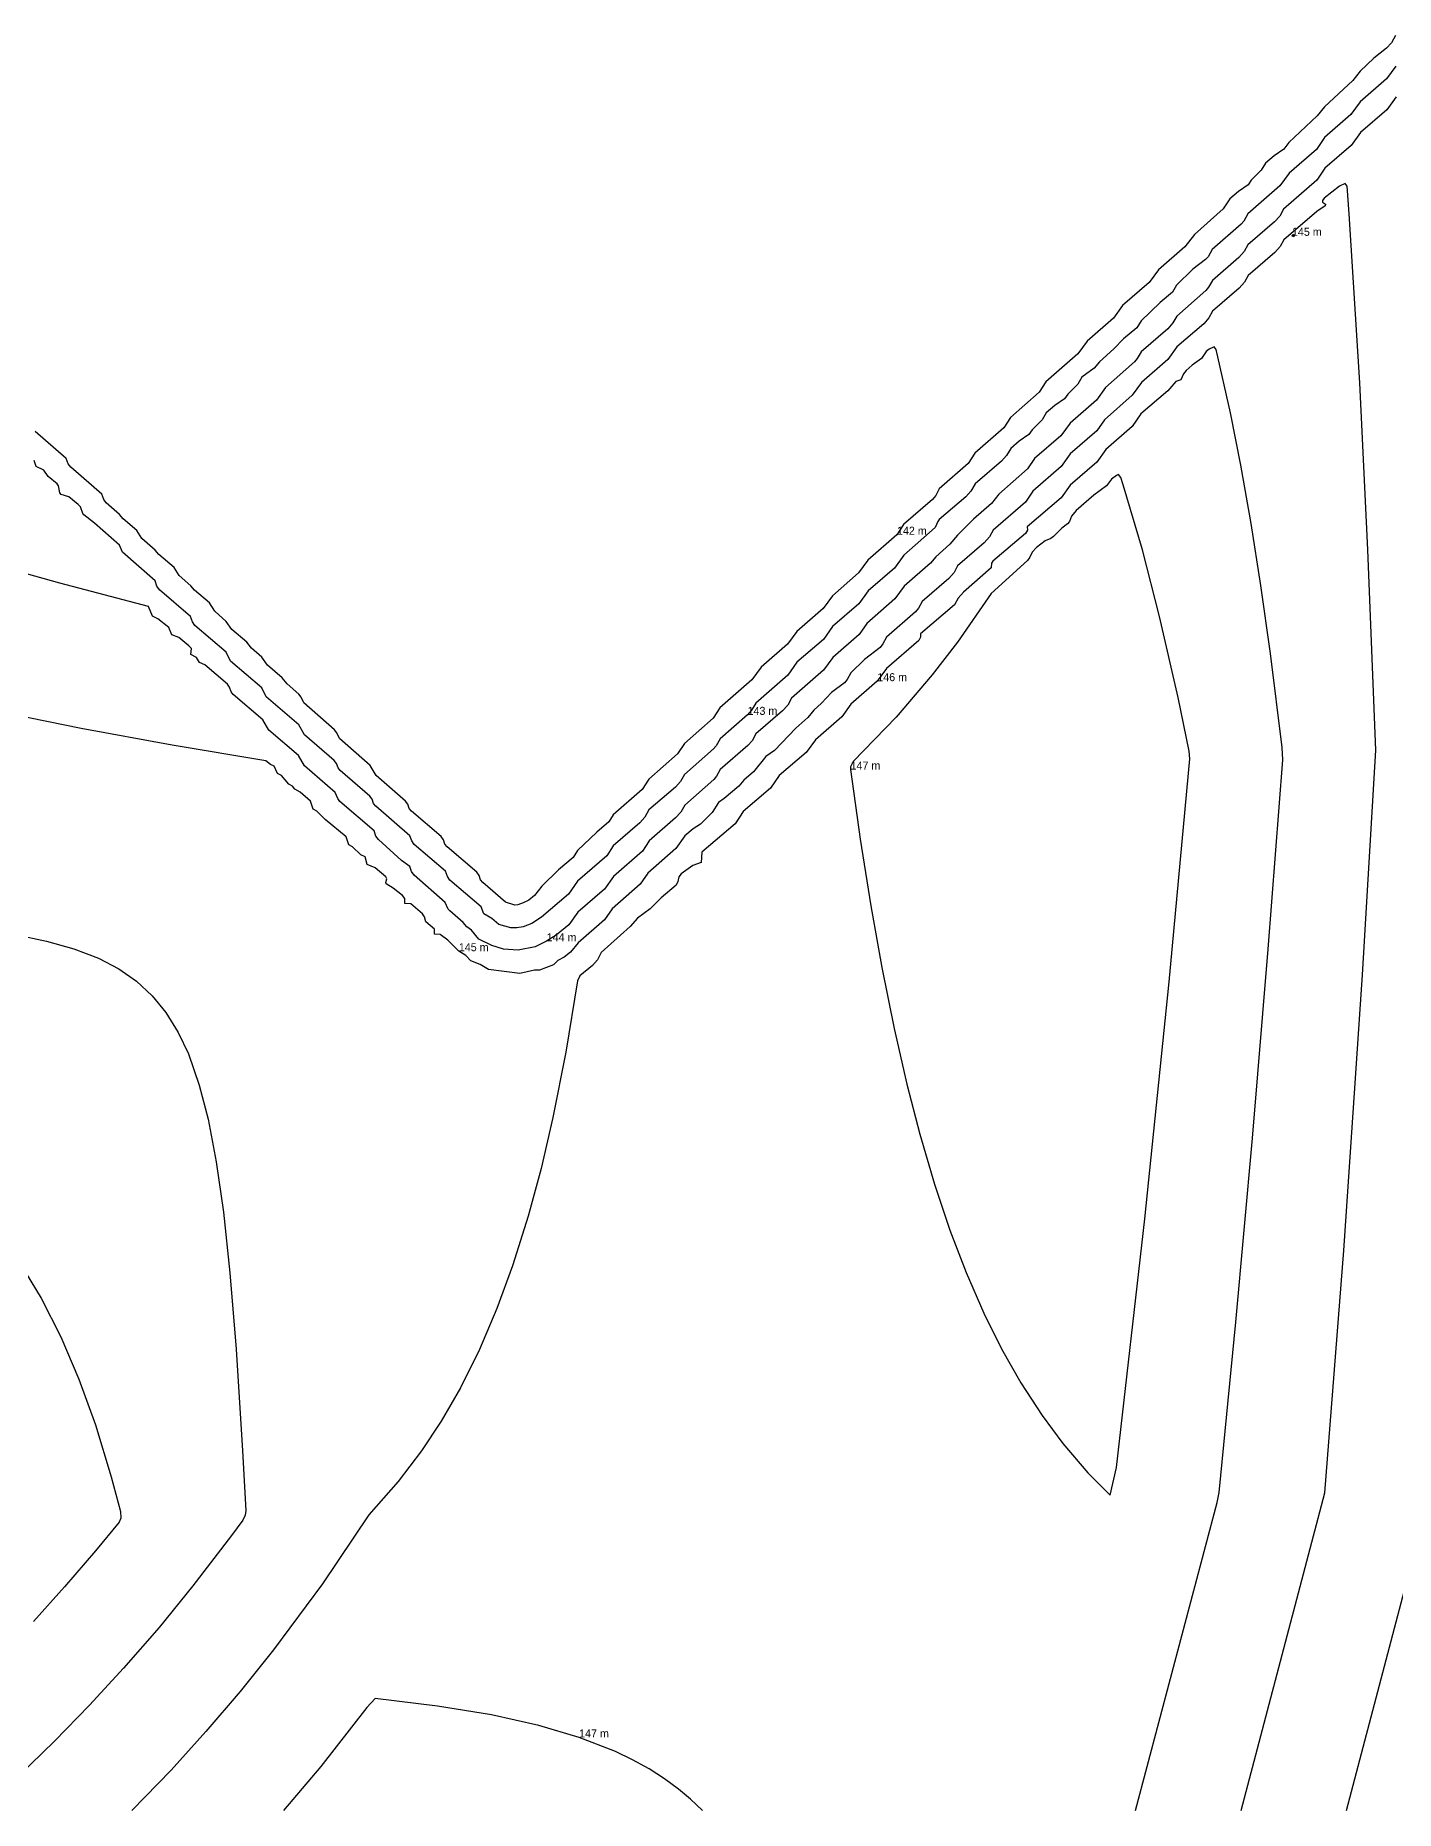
# Model space of a CAD drawing. Header units: metres. Extents: x 271913 to 272184, y 6677992 to 6678225.
# Drawn here: x 272025.1 to 272085.8, y 6677992.2 to 6678071.4 of the extents above; entities that cross this region are included whole.
import ezdxf

# ---------------------------------------------------------------- set-up
doc = ezdxf.new("R2010")
doc.units = ezdxf.units.M
doc.header["$MEASUREMENT"] = 0
for name, color, linetype in [('Contour_Line_Intermediate', 7, 'Continuous'), ('Contour_Line_Major', 7, 'Continuous'), ('FeatureAttribs', 7, 'Continuous')]:
    doc.layers.add(name, color=color, linetype=linetype)

# ---------------------------------------------------------------- blocks, each defined once
blk = doc.blocks.new('FEATURE')

msp = doc.modelspace()

# ---------------------------------------------------------------- linework, layer by layer
at = {"layer": 'Contour_Line_Intermediate', "color": 36, "true_color": 0x804000}
for points in [[(272085.767, 6678070.039, 143), (272085.352, 6678069.471, 143), (272084.18, 6678068.447, 143), (272083.765, 6678067.879, 143), (272082.59, 6678066.857, 143), (272082.223, 6678066.328, 143), (272081.004, 6678065.264, 143), (272080.592, 6678064.695, 143), (272079.158, 6678063.445, 143), (272078.979, 6678063.127, 143), (272078.862, 6678062.99, 143), (272077.57, 6678061.853, 143), (272077.39, 6678061.536, 143), (272077.273, 6678061.408, 143), (272076.711, 6678060.975, 143), (272075.983, 6678060.261, 143), (272075.794, 6678059.962, 143), (272075.248, 6678059.501, 143), (272074.395, 6678058.67, 143), (272074.204, 6678058.369, 143), (272073.618, 6678057.872, 143), (272073.182, 6678057.42, 143), (272072.542, 6678056.851, 143), (272072.308, 6678056.556, 143), (272071.756, 6678056.155, 143), (272071.57, 6678055.851, 143), (272071.131, 6678055.396, 143), (272070.982, 6678055.192, 143), (272070.548, 6678054.89, 143), (272070.168, 6678054.564, 143), (272069.981, 6678054.26, 143), (272069.542, 6678053.805, 143), (272069.394, 6678053.6, 143), (272068.96, 6678053.299, 143), (272068.58, 6678052.972, 143), (272068.394, 6678052.669, 143), (272068.162, 6678052.418, 143), (272066.986, 6678051.394, 143), (272066.805, 6678051.077, 143), (272066.575, 6678050.826, 143), (272065.392, 6678049.802, 143), (272065.32, 6678049.712, 143), (272065.213, 6678049.445, 143), (272063.805, 6678048.21, 143), (272063.391, 6678047.643, 143), (272062.218, 6678046.618, 143), (272061.803, 6678046.051, 143), (272060.629, 6678045.027, 143), (272060.216, 6678044.459, 143), (272059.04, 6678043.436, 143), (272058.632, 6678042.865, 143), (272057.196, 6678041.616, 143), (272057.016, 6678041.298, 143), (272056.834, 6678041.088, 143), (272055.608, 6678040.024, 143), (272055.43, 6678039.708, 143), (272055.312, 6678039.572, 143), (272054.021, 6678038.432, 143), (272053.842, 6678038.116, 143), (272053.611, 6678037.865, 143), (272052.432, 6678036.842, 143), (272052.25, 6678036.523, 143), (272052.022, 6678036.273, 143), (272050.839, 6678035.249, 143), (272050.548, 6678034.795, 143), (272049.25, 6678033.659, 143), (272048.837, 6678033.089, 143), (272047.643, 6678032.061, 143), (272047.209, 6678031.772, 143), (272046.822, 6678031.622, 143), (272046.531, 6678031.579, 143), (272046.267, 6678031.583, 143), (272045.736, 6678031.731, 143), (272045.417, 6678031.996, 143), (272045.066, 6678032.205, 143), (272044.942, 6678032.514, 143), (272043.548, 6678033.711, 143), (272043.436, 6678033.869, 143), (272043.353, 6678034.104, 143), (272041.959, 6678035.302, 143), (272041.843, 6678035.459, 143), (272041.764, 6678035.692, 143), (272040.241, 6678037.007, 143), (272040.141, 6678037.132, 143), (272040.073, 6678037.324, 143), (272039.974, 6678037.46, 143), (272038.655, 6678038.6, 143), (272038.554, 6678038.724, 143), (272038.487, 6678038.917, 143), (272038.389, 6678039.054, 143), (272037.066, 6678040.191, 143), (272036.8, 6678040.645, 143), (272035.35, 6678041.9, 143), (272035.156, 6678042.292, 143), (272033.761, 6678043.491, 143), (272033.566, 6678043.88, 143), (272032.17, 6678045.081, 143), (272032.055, 6678045.237, 143), (272031.975, 6678045.471, 143), (272030.583, 6678046.672, 143), (272030.47, 6678046.83, 143), (272030.388, 6678047.064, 143), (272028.93, 6678048.347, 143), (272028.8, 6678048.655, 143), (272027.686, 6678049.639, 143), (272027.216, 6678050.011, 143), (272027.158, 6678050.077, 143), (272027.06, 6678050.366, 143), (272026.951, 6678050.474, 143), (272026.542, 6678050.827, 143), (272026.192, 6678050.92, 143), (272026.135, 6678051.005, 143), (272026.082, 6678051.31, 143), (272026.026, 6678051.395, 143), (272025.613, 6678051.724, 143), (272025.425, 6678052.016, 143), (272025.076, 6678052.172, 143), (272024.998, 6678052.435, 143)], [(272078.857, 6677992.184, 145), (272082.597, 6678006.357, 145), (272083.44, 6678017.185, 145), (272084.28, 6678029.48, 145), (272084.875, 6678039.507, 145), (272084.522, 6678048.458, 145), (272084.162, 6678055.913, 145), (272083.689, 6678063.446, 145), (272083.594, 6678064.685, 145), (272083.505, 6678064.808, 145), (272083.256, 6678064.693, 145), (272082.568, 6678064.149, 145), (272082.49, 6678064.052, 145), (272082.494, 6678063.979, 145), (272082.621, 6678063.885, 145), (272082.606, 6678063.803, 145), (272082.247, 6678063.563, 145), (272080.763, 6678062.294, 145), (272080.6, 6678061.987, 145), (272080.37, 6678061.72, 145), (272079.174, 6678060.702, 145), (272079.016, 6678060.397, 145), (272078.781, 6678060.131, 145), (272077.584, 6678059.111, 145), (272077.426, 6678058.803, 145), (272077.195, 6678058.539, 145), (272075.998, 6678057.518, 145), (272075.59, 6678056.949, 145), (272074.412, 6678055.926, 145), (272074.001, 6678055.358, 145), (272072.757, 6678054.259, 145), (272072.417, 6678053.764, 145), (272071.235, 6678052.744, 145), (272070.827, 6678052.174, 145), (272069.572, 6678051.076, 145), (272069.243, 6678050.58, 145), (272067.796, 6678049.333, 145), (272067.635, 6678049.029, 145), (272067.398, 6678048.765, 145), (272066.209, 6678047.74, 145), (272066.053, 6678047.437, 145), (272065.815, 6678047.17, 145), (272064.622, 6678046.149, 145), (272064.463, 6678045.846, 145), (272064.333, 6678045.692, 145), (272063.035, 6678044.556, 145), (272062.872, 6678044.254, 145), (272062.745, 6678044.098, 145), (272062.059, 6678043.552, 145), (272061.447, 6678042.964, 145), (272061.284, 6678042.662, 145), (272061.157, 6678042.518, 145), (272060.579, 6678042.086, 145), (272060.139, 6678041.603, 145), (272059.791, 6678041.295, 145), (272059.519, 6678040.972, 145), (272058.994, 6678040.492, 145), (272058.035, 6678039.503, 145), (272057.656, 6678039.229, 145), (272057.092, 6678038.544, 145), (272056.67, 6678038.179, 145), (272056.443, 6678037.907, 145), (272055.795, 6678037.349, 145), (272055.536, 6678037.183, 145), (272055.259, 6678036.725, 145), (272054.734, 6678036.21, 145), (272054.411, 6678036.008, 145), (272054.037, 6678035.686, 145), (272053.626, 6678035.121, 145), (272052.384, 6678034.022, 145), (272052.043, 6678033.527, 145), (272050.792, 6678032.43, 145), (272050.453, 6678031.937, 145), (272049.268, 6678030.913, 145), (272048.925, 6678030.502, 145), (272048.649, 6678030.28, 145), (272048.359, 6678030.12, 145), (272048.173, 6678029.937, 145), (272047.553, 6678029.693, 145), (272047.331, 6678029.699, 145), (272046.667, 6678029.55, 145), (272045.274, 6678029.721, 145), (272044.894, 6678029.951, 145), (272044.488, 6678030.112, 145), (272044.261, 6678030.35, 145), (272043.947, 6678030.539, 145), (272043.457, 6678031.031, 145), (272043.118, 6678031.287, 145), (272042.859, 6678031.296, 145), (272042.854, 6678031.528, 145), (272042.471, 6678031.854, 145), (272042.415, 6678032.074, 145), (272042.329, 6678032.208, 145), (272041.804, 6678032.659, 145), (272041.534, 6678032.663, 145), (272041.53, 6678032.894, 145), (272041.428, 6678033.022, 145), (272041.021, 6678033.357, 145), (272040.709, 6678033.543, 145), (272040.694, 6678033.612, 145), (272040.739, 6678033.77, 145), (272040.696, 6678033.855, 145), (272040.215, 6678034.257, 145), (272039.858, 6678034.406, 145), (272039.766, 6678034.746, 145), (272039.575, 6678034.845, 145), (272039.206, 6678035.204, 145), (272039.037, 6678035.291, 145), (272038.923, 6678035.647, 145), (272037.974, 6678036.424, 145), (272037.61, 6678036.789, 145), (272037.442, 6678036.876, 145), (272037.33, 6678037.235, 145), (272036.864, 6678037.632, 145), (272036.628, 6678037.768, 145), (272036.523, 6678037.905, 145), (272036.365, 6678037.996, 145), (272036.031, 6678038.388, 145), (272035.857, 6678038.473, 145), (272035.712, 6678038.796, 145), (272035.536, 6678038.877, 145), (272035.339, 6678039.03, 145), (272031.145, 6678039.729, 145), (272027.092, 6678040.476, 145), (272023.204, 6678041.267, 145)], [(272081.234, 6678062.456, 145), (272081.219, 6678062.425, 145), (272081.13, 6678062.471, 145), (272081.195, 6678062.537, 145), (272081.234, 6678062.456, 145)], [(272073.599, 6678051.348, 147), (272073.493, 6678051.681, 147), (272073.396, 6678051.81, 147), (272073.3, 6678051.779, 147), (272073.074, 6678051.614, 147), (272072.857, 6678051.31, 147), (272072.291, 6678050.888, 147), (272071.495, 6678050.206, 147), (272071.288, 6678049.952, 147), (272071.201, 6678049.712, 147), (272071.118, 6678049.617, 147), (272070.858, 6678049.421, 147), (272070.495, 6678049.053, 147), (272070.368, 6678048.958, 147), (272070.114, 6678048.854, 147), (272069.731, 6678048.558, 147), (272069.538, 6678048.353, 147), (272069.439, 6678048.12, 147), (272069.327, 6678047.984, 147), (272067.705, 6678046.51, 147), (272066.197, 6678044.338, 147), (272065.08, 6678042.868, 147), (272063.473, 6678040.987, 147), (272061.552, 6678039.009, 147), (272061.435, 6678038.772, 147), (272061.431, 6678038.647, 147), (272061.866, 6678035.546, 147), (272062.339, 6678032.562, 147), (272062.828, 6678029.814, 147), (272063.375, 6678027.094, 147), (272063.942, 6678024.611, 147), (272064.52, 6678022.374, 147), (272065.175, 6678020.141, 147), (272065.862, 6678018.087, 147), (272066.584, 6678016.194, 147), (272067.378, 6678014.375, 147), (272068.172, 6678012.783, 147), (272069.034, 6678011.266, 147), (272069.983, 6678009.809, 147), (272070.909, 6678008.563, 147), (272072.025, 6678007.253, 147), (272073.013, 6678006.263, 147), (272073.295, 6678007.488, 147), (272074.566, 6678018.594, 147), (272075.656, 6678029.178, 147), (272076.577, 6678039.13, 147), (272076.541, 6678039.464, 147), (272076.051, 6678041.862, 147), (272075.225, 6678045.485, 147), (272074.453, 6678048.452, 147), (272073.599, 6678051.348, 147)], [(272024.155, 6678031.285, 145), (272025.548, 6678030.993, 145), (272026.771, 6678030.645, 145), (272027.868, 6678030.221, 145), (272028.778, 6678029.746, 145), (272029.566, 6678029.2, 145), (272030.267, 6678028.553, 145), (272030.876, 6678027.809, 145), (272031.426, 6678026.914, 145), (272031.875, 6678025.952, 145), (272032.359, 6678024.566, 145), (272032.752, 6678023.036, 145), (272033.116, 6678021.136, 145), (272033.437, 6678018.89, 145), (272033.73, 6678016.176, 145), (272034.01, 6678012.773, 145), (272034.296, 6678008.236, 145), (272034.434, 6678005.571, 145), (272034.418, 6678005.362, 145), (272034.301, 6678005.137, 145), (272033.807, 6678004.454, 145), (272032.082, 6678002.207, 145), (272030.567, 6678000.356, 145), (272028.984, 6677998.534, 145), (272027.464, 6677996.883, 145), (272025.902, 6677995.278, 145), (272024.294, 6677993.714, 145)], [(272054.816, 6677992.184, 147), (272054.29, 6677992.69, 147), (272053.757, 6677993.139, 147), (272053.127, 6677993.603, 147), (272052.436, 6677994.045, 147), (272051.702, 6677994.451, 147), (272050.935, 6677994.818, 147), (272049.316, 6677995.446, 147), (272047.511, 6677995.978, 147), (272045.404, 6677996.447, 147), (272042.988, 6677996.848, 147), (272040.208, 6677997.186, 147), (272039.835, 6677996.776, 147), (272037.781, 6677994.144, 147), (272036.121, 6677992.184, 147)]]:
    msp.add_polyline3d(points, dxfattribs=at)
at = {"layer": 'Contour_Line_Major', "color": 36, "true_color": 0x804000}
for points in [[(272085.755, 6678071.411, 142), (272085.57, 6678071.086, 142), (272085.349, 6678070.843, 142), (272084.785, 6678070.404, 142), (272084.168, 6678069.82, 142), (272083.841, 6678069.403, 142), (272082.58, 6678068.228, 142), (272082.262, 6678067.819, 142), (272080.992, 6678066.637, 142), (272080.763, 6678066.333, 142), (272080.335, 6678066.038, 142), (272079.951, 6678065.708, 142), (272079.753, 6678065.401, 142), (272079.316, 6678064.947, 142), (272079.175, 6678064.742, 142), (272078.747, 6678064.446, 142), (272078.364, 6678064.117, 142), (272078.055, 6678063.68, 142), (272076.776, 6678062.525, 142), (272076.344, 6678061.976, 142), (272075.171, 6678060.952, 142), (272074.756, 6678060.384, 142), (272073.574, 6678059.353, 142), (272073.169, 6678058.792, 142), (272071.995, 6678057.769, 142), (272071.581, 6678057.2, 142), (272070.152, 6678055.95, 142), (272069.852, 6678055.495, 142), (272068.564, 6678054.358, 142), (272068.264, 6678053.904, 142), (272066.977, 6678052.766, 142), (272066.677, 6678052.312, 142), (272065.389, 6678051.175, 142), (272065.243, 6678050.886, 142), (272065.089, 6678050.705, 142), (272063.793, 6678049.582, 142), (272063.502, 6678049.128, 142), (272062.206, 6678047.991, 142), (272061.791, 6678047.423, 142), (272060.618, 6678046.399, 142), (272060.203, 6678045.831, 142), (272059.03, 6678044.808, 142), (272058.615, 6678044.24, 142), (272057.442, 6678043.216, 142), (272057.028, 6678042.648, 142), (272055.599, 6678041.397, 142), (272055.299, 6678040.943, 142), (272054.012, 6678039.805, 142), (272053.711, 6678039.351, 142), (272052.424, 6678038.213, 142), (272052.124, 6678037.759, 142), (272050.836, 6678036.622, 142), (272050.638, 6678036.311, 142), (272050.104, 6678035.856, 142), (272049.239, 6678035.03, 142), (272049.046, 6678034.719, 142), (272048.402, 6678034.166, 142), (272047.652, 6678033.439, 142), (272047.326, 6678033.022, 142), (272047.069, 6678032.821, 142), (272046.825, 6678032.693, 142), (272046.573, 6678032.602, 142), (272046.452, 6678032.597, 142), (272046.023, 6678032.73, 142), (272045.015, 6678033.606, 142), (272044.914, 6678033.731, 142), (272044.852, 6678033.92, 142), (272044.75, 6678034.06, 142), (272043.428, 6678035.198, 142), (272043.325, 6678035.323, 142), (272043.265, 6678035.512, 142), (272043.163, 6678035.653, 142), (272041.84, 6678036.79, 142), (272041.737, 6678036.914, 142), (272041.675, 6678037.103, 142), (272041.574, 6678037.243, 142), (272040.259, 6678038.387, 142), (272039.986, 6678038.835, 142), (272038.617, 6678040.031, 142), (272038.503, 6678040.289, 142), (272038.399, 6678040.427, 142), (272037.029, 6678041.622, 142), (272036.916, 6678041.881, 142), (272036.812, 6678042.019, 142), (272036.283, 6678042.474, 142), (272036.068, 6678042.744, 142), (272035.401, 6678043.307, 142), (272035.158, 6678043.663, 142), (272034.696, 6678044.066, 142), (272034.48, 6678044.335, 142), (272033.813, 6678044.899, 142), (272033.57, 6678045.255, 142), (272033.055, 6678045.712, 142), (272032.816, 6678046.088, 142), (272032.148, 6678046.652, 142), (272031.983, 6678046.847, 142), (272031.467, 6678047.302, 142), (272031.249, 6678047.672, 142), (272030.56, 6678048.243, 142), (272030.395, 6678048.439, 142), (272029.799, 6678048.954, 142), (272029.582, 6678049.32, 142), (272028.972, 6678049.835, 142), (272028.808, 6678050.03, 142), (272028.212, 6678050.546, 142), (272028.1, 6678050.7, 142), (272028.011, 6678050.938, 142), (272026.625, 6678052.138, 142), (272026.514, 6678052.292, 142), (272026.423, 6678052.53, 142), (272025.037, 6678053.73, 142)], [(272085.778, 6678068.667, 144), (272085.368, 6678068.098, 144), (272084.19, 6678067.076, 144), (272083.779, 6678066.507, 144), (272082.603, 6678065.483, 144), (272082.243, 6678064.956, 144), (272080.755, 6678063.665, 144), (272080.583, 6678063.354, 144), (272080.35, 6678063.097, 144), (272079.168, 6678062.072, 144), (272078.996, 6678061.765, 144), (272078.759, 6678061.506, 144), (272077.579, 6678060.482, 144), (272077.408, 6678060.172, 144), (272077.285, 6678060.028, 144), (272075.992, 6678058.889, 144), (272075.818, 6678058.581, 144), (272075.584, 6678058.322, 144), (272074.4, 6678057.298, 144), (272074.229, 6678056.988, 144), (272074.11, 6678056.842, 144), (272072.813, 6678055.705, 144), (272072.404, 6678055.136, 144), (272071.226, 6678054.114, 144), (272070.814, 6678053.546, 144), (272069.635, 6678052.525, 144), (272069.325, 6678052.074, 144), (272068.049, 6678050.932, 144), (272067.714, 6678050.524, 144), (272066.924, 6678049.826, 144), (272066.201, 6678049.111, 144), (272065.862, 6678048.706, 144), (272065.24, 6678048.149, 144), (272064.994, 6678047.861, 144), (272063.824, 6678046.83, 144), (272063.405, 6678046.27, 144), (272062.164, 6678045.161, 144), (272061.819, 6678044.677, 144), (272060.641, 6678043.652, 144), (272060.23, 6678043.086, 144), (272058.794, 6678041.835, 144), (272058.624, 6678041.525, 144), (272058.391, 6678041.267, 144), (272057.205, 6678040.244, 144), (272057.034, 6678039.935, 144), (272056.845, 6678039.719, 144), (272055.613, 6678038.652, 144), (272055.448, 6678038.345, 144), (272055.323, 6678038.201, 144), (272054.03, 6678037.061, 144), (272053.857, 6678036.752, 144), (272053.623, 6678036.493, 144), (272052.439, 6678035.468, 144), (272052.149, 6678035.011, 144), (272050.851, 6678033.876, 144), (272050.441, 6678033.308, 144), (272049.265, 6678032.284, 144), (272048.855, 6678031.717, 144), (272048.29, 6678031.25, 144), (272047.867, 6678030.984, 144), (272047.357, 6678030.733, 144), (272046.594, 6678030.591, 144), (272045.94, 6678030.625, 144), (272045.419, 6678030.787, 144), (272044.843, 6678031.08, 144), (272044.51, 6678031.482, 144), (272044.306, 6678031.631, 144), (272044.138, 6678031.818, 144), (272043.539, 6678032.339, 144), (272043.465, 6678032.421, 144), (272043.331, 6678032.709, 144), (272041.95, 6678033.929, 144), (272041.835, 6678034.091, 144), (272041.755, 6678034.315, 144), (272041.395, 6678034.588, 144), (272040.358, 6678035.519, 144), (272040.243, 6678035.68, 144), (272040.169, 6678035.91, 144), (272038.638, 6678037.221, 144), (272038.545, 6678037.348, 144), (272038.423, 6678037.626, 144), (272037.053, 6678038.816, 144), (272036.789, 6678039.271, 144), (272035.464, 6678040.406, 144), (272035.204, 6678040.865, 144), (272033.878, 6678041.999, 144), (272033.78, 6678042.123, 144), (272033.712, 6678042.322, 144), (272033.616, 6678042.456, 144), (272032.614, 6678043.315, 144), (272032.371, 6678043.431, 144), (272032.239, 6678043.647, 144), (272031.992, 6678043.785, 144), (272032.009, 6678044.049, 144), (272031.902, 6678044.165, 144), (272031.452, 6678044.542, 144), (272031.143, 6678044.653, 144), (272031.007, 6678044.989, 144), (272030.517, 6678045.368, 144), (272030.274, 6678045.499, 144), (272030.102, 6678045.918, 144), (272026.138, 6678046.96, 144), (272023.151, 6678047.797, 144)], [(272074.146, 6677992.184, 146), (272077.787, 6678005.929, 146), (272077.879, 6678006.376, 146), (272078.627, 6678013.984, 146), (272079.371, 6678022.194, 146), (272080.074, 6678030.627, 146), (272080.722, 6678039.084, 146), (272080.697, 6678039.629, 146), (272080.174, 6678043.829, 146), (272079.745, 6678046.859, 146), (272079.307, 6678049.632, 146), (272078.848, 6678052.23, 146), (272078.386, 6678054.573, 146), (272077.754, 6678057.393, 146), (272077.655, 6678057.509, 146), (272077.429, 6678057.411, 146), (272077.297, 6678057.31, 146), (272077.087, 6678056.994, 146), (272076.675, 6678056.7, 146), (272076.413, 6678056.463, 146), (272076.286, 6678056.308, 146), (272076.167, 6678056.049, 146), (272075.949, 6678055.974, 146), (272075.59, 6678055.553, 146), (272074.381, 6678054.522, 146), (272074.002, 6678053.962, 146), (272072.824, 6678052.937, 146), (272072.416, 6678052.368, 146), (272071.234, 6678051.347, 146), (272070.829, 6678050.777, 146), (272069.315, 6678049.485, 146), (272069.323, 6678049.328, 146), (272069.24, 6678049.184, 146), (272067.78, 6678047.941, 146), (272067.725, 6678047.854, 146), (272067.706, 6678047.657, 146), (272066.465, 6678046.567, 146), (272066.226, 6678046.302, 146), (272066.068, 6678045.998, 146), (272064.555, 6678044.711, 146), (272064.559, 6678044.549, 146), (272064.481, 6678044.407, 146), (272063.035, 6678043.158, 146), (272062.624, 6678042.591, 146), (272061.445, 6678041.569, 146), (272061.04, 6678040.998, 146), (272059.863, 6678039.973, 146), (272059.455, 6678039.406, 146), (272058.242, 6678038.382, 146), (272057.864, 6678037.817, 146), (272056.636, 6678036.779, 146), (272056.279, 6678036.224, 146), (272054.786, 6678034.953, 146), (272054.77, 6678034.501, 146), (272054.39, 6678034.365, 146), (272053.864, 6678033.998, 146), (272053.762, 6678033.855, 146), (272053.725, 6678033.649, 146), (272053.64, 6678033.491, 146), (272052.979, 6678032.926, 146), (272052.493, 6678032.434, 146), (272051.924, 6678032.017, 146), (272051.587, 6678031.638, 146), (272050.305, 6678030.478, 146), (272050.139, 6678030.155, 146), (272049.913, 6678029.898, 146), (272049.349, 6678029.439, 146), (272049.238, 6678029.211, 146), (272048.717, 6678026.03, 146), (272048.143, 6678023.11, 146), (272047.616, 6678020.834, 146), (272047.044, 6678018.707, 146), (272046.348, 6678016.492, 146), (272045.647, 6678014.586, 146), (272044.871, 6678012.768, 146), (272044.016, 6678011.051, 146), (272043.159, 6678009.564, 146), (272042.28, 6678008.235, 146), (272041.24, 6678006.868, 146), (272039.935, 6678005.376, 146), (272037.855, 6678002.294, 146), (272035.682, 6677999.361, 146), (272034.184, 6677997.492, 146), (272032.658, 6677995.704, 146), (272031.101, 6677993.987, 146), (272029.359, 6677992.184, 146)], [(272024.386, 6678016.574, 144), (272025.305, 6678015.057, 144), (272026.184, 6678013.332, 144), (272026.993, 6678011.44, 144), (272027.728, 6678009.4, 144), (272028.433, 6678007.078, 144), (272028.842, 6678005.529, 144), (272028.867, 6678005.225, 144), (272028.784, 6678005.048, 144), (272027.735, 6678003.77, 144), (272026.352, 6678002.161, 144), (272024.96, 6678000.621, 144)], [(272083.567, 6677992.184, 144), (272087.335, 6678006.475, 144)]]:
    msp.add_polyline3d(points, dxfattribs=at)

# ---------------------------------------------------------------- block references
at = {"layer": 'FeatureAttribs'}
ref = msp.add_blockref('FEATURE', (272081.13, 6678062.471, 145), dxfattribs=at)
ref.add_attrib('NAME', '145 m', (272081.13, 6678062.471, 145), dxfattribs={"color": 7, "height": 0.3573})
ref = msp.add_blockref('FEATURE', (272063.502, 6678049.128, 142), dxfattribs=at)
ref.add_attrib('NAME', '142 m', (272063.502, 6678049.128, 142), dxfattribs={"color": 7, "height": 0.3573})
ref = msp.add_blockref('FEATURE', (272062.624, 6678042.591, 146), dxfattribs=at)
ref.add_attrib('NAME', '146 m', (272062.624, 6678042.591, 146), dxfattribs={"color": 7, "height": 0.3573})
ref = msp.add_blockref('FEATURE', (272056.834, 6678041.088, 143), dxfattribs=at)
ref.add_attrib('NAME', '143 m', (272056.834, 6678041.088, 143), dxfattribs={"color": 7, "height": 0.3573})
ref = msp.add_blockref('FEATURE', (272061.431, 6678038.647, 147), dxfattribs=at)
ref.add_attrib('NAME', '147 m', (272061.431, 6678038.647, 147), dxfattribs={"color": 7, "height": 0.3573})
ref = msp.add_blockref('FEATURE', (272047.867, 6678030.984, 144), dxfattribs=at)
ref.add_attrib('NAME', '144 m', (272047.867, 6678030.984, 144), dxfattribs={"color": 7, "height": 0.3573})
ref = msp.add_blockref('FEATURE', (272043.947, 6678030.539, 145), dxfattribs=at)
ref.add_attrib('NAME', '145 m', (272043.947, 6678030.539, 145), dxfattribs={"color": 7, "height": 0.3573})
ref = msp.add_blockref('FEATURE', (272049.316, 6677995.446, 147), dxfattribs=at)
ref.add_attrib('NAME', '147 m', (272049.316, 6677995.446, 147), dxfattribs={"color": 7, "height": 0.3573})

doc.saveas('drawing.dxf')
